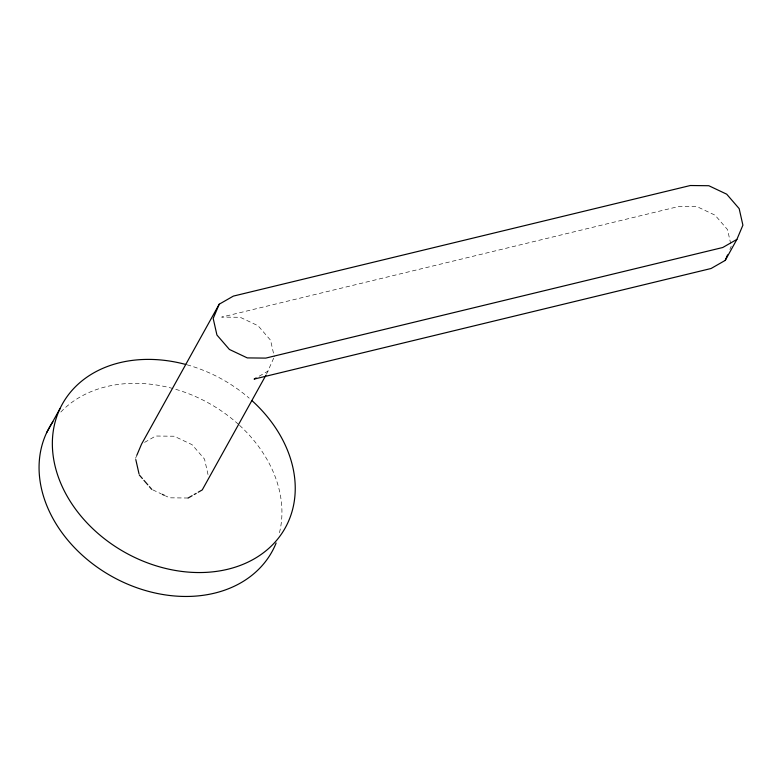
<?xml version="1.0" encoding="UTF-8"?>
<svg xmlns="http://www.w3.org/2000/svg" width="782" height="782" viewBox="0 0 782 782"><rect width="100%" height="100%" fill="white"/><g stroke="black" fill="none" stroke-linecap="round" stroke-linejoin="round"><path stroke-width="0.59" stroke-dasharray="3.91 2.93" d="M135.53 458.36L136.918 455.075M266.496 374.177L273.817 357.843M729.86 249.448L731.248 246.164M259.174 376.201L268.265 370.991M144.582 442.387L155.696 436.024L174.19 436.229L192.069 444.684L204.542 459.122L208.266 475.681M188.11 498.017L169.616 497.811L165.413 495.827M152.783 489.855L161.2 493.833M730.72 243.798L727.524 229.605L715.041 215.167L697.163 206.712L678.678 206.507L221.707 317.091L240.201 317.297L258.08 325.752L270.552 340.199L274.287 356.748M60.791 412.065A127.486 99.265 29 0 1 238.647 424.509M239.546 425.33A127.486 99.265 29 0 1 279.33 533.236M187.054 364.813A127.486 99.265 29 0 1 249.204 398.175"/><path stroke-width="1.17" d="M136.918 455.075L141.542 444.127L219.204 304.208L233.359 296.104L690.32 185.52L708.815 185.725L726.693 194.18L739.166 208.618L742.9 225.177L736.888 239.409L725.237 260.396L711.082 268.5L254.121 379.094L256.144 377.931M219.204 304.208L213.193 318.45L216.927 335.009L229.4 349.446L247.278 357.902L265.772 358.107L722.734 247.513L736.888 239.409M725.237 260.396L727.553 254.922M46.685 432.612L59.97 408.693M265.909 375.233L202.255 489.913L198.208 492.23M188.11 498.017L192.147 495.7M194.171 494.547L196.194 493.393M162.255 494.332L164.357 495.329M139.264 474.918L142.383 478.535M143.937 480.334L147.837 484.85M149.401 486.658L151.737 489.366M135.794 459.542L138.991 473.736M276.134 543.001A127.486 99.265 29 0 1 113.664 577.419A127.486 99.265 29 0 1 52.893 421.801M251.931 400.58A127.486 99.265 29 0 1 237.024 566.579A127.486 99.265 29 0 1 55.385 467.323A127.486 99.265 29 0 1 185.881 364.5"/></g></svg>
